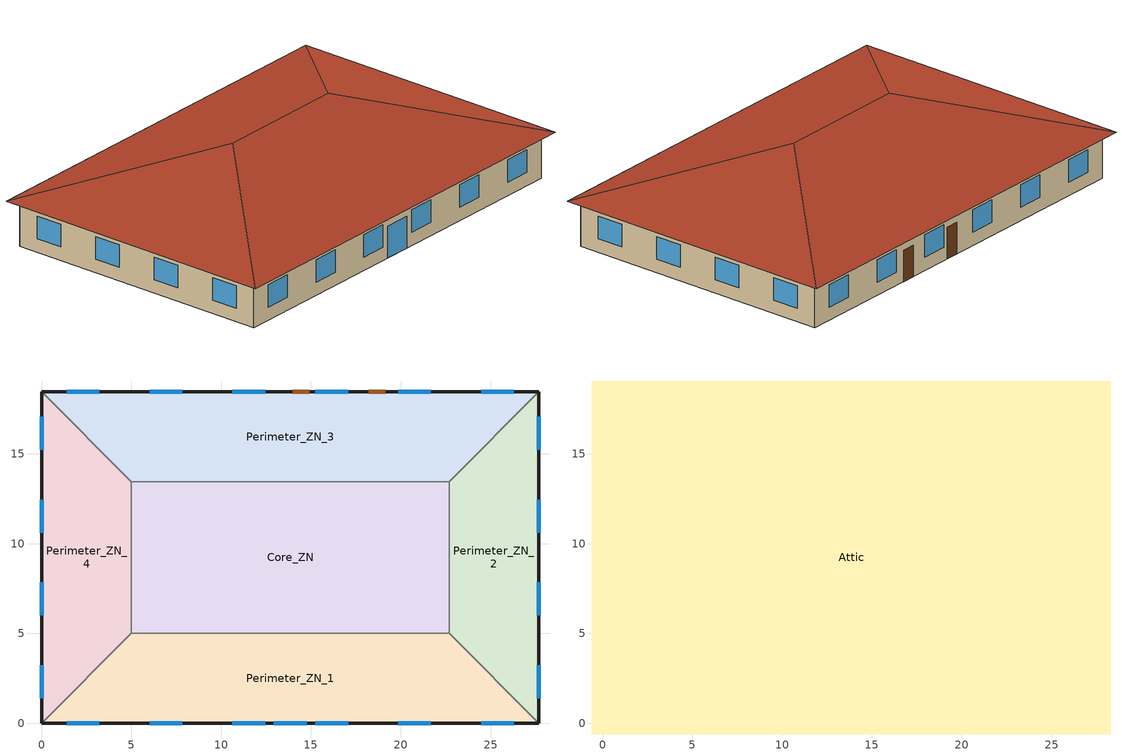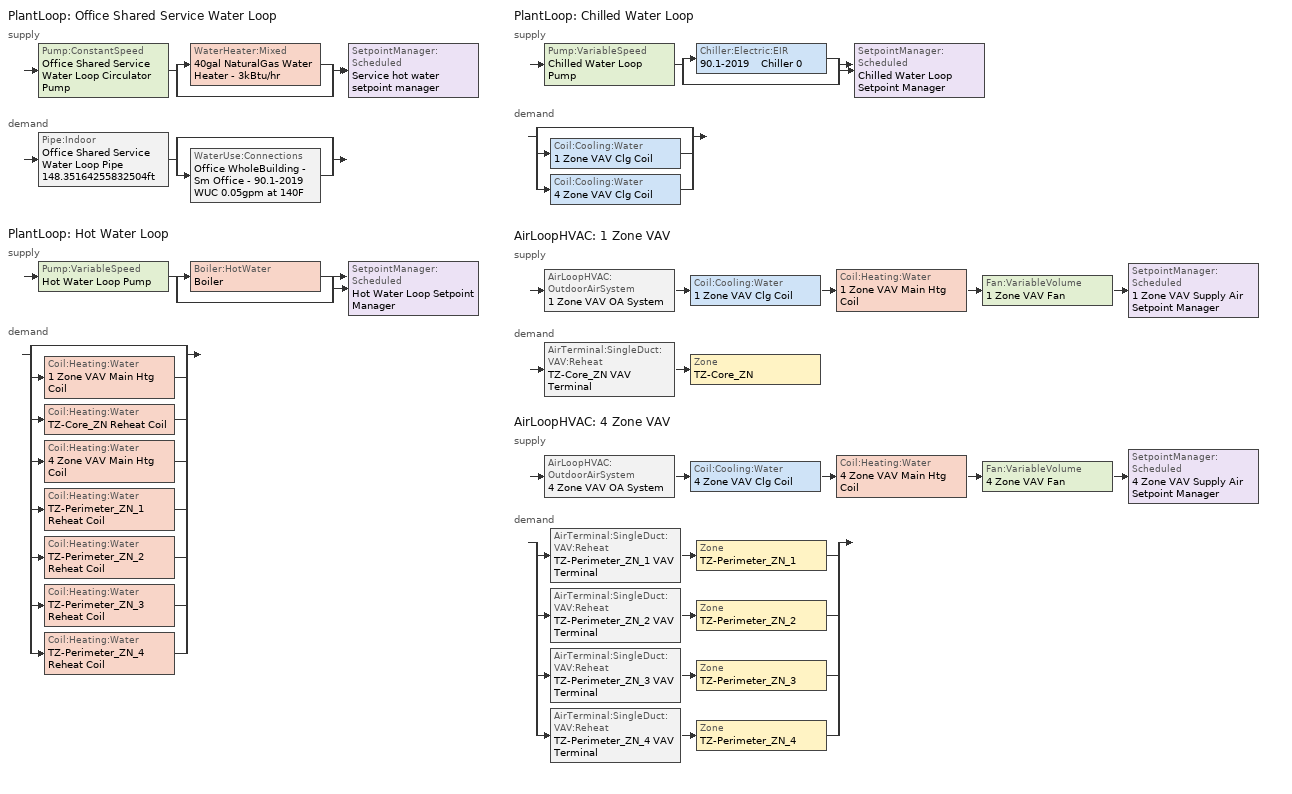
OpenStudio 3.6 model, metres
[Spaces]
Perimeter_ZN_1
 floor ground (Foundation F 09 Perim 2769 Area 11345): 22.69,5 27.69,0 0,0 5,5 z0
 wall outside: 0,0 27.69,0 z0:3.05
 wall to Perimeter_ZN_4: 5,5 0,0 z0:3.05
 wall to Core_ZN: 22.69,5 5,5 z0:3.05
 wall to Perimeter_ZN_2: 27.69,0 22.69,5 z0:3.05
 window: 1.39,0 3.22,0 / 19.85,0 21.68,0 / 15.24,0 17.07,0 / 6.01,0 7.84,0 / 10.62,0 12.45,0 / 24.47,0 26.3,0 z0.9:2.42; 12.93,0 14.76,0 z0:2.13
Perimeter_ZN_2
 floor ground (Foundation F 09 Perim 1846 Area 673): 27.69,18.46 27.69,0 22.69,5 22.69,13.46 z0
 wall outside: 27.69,0 27.69,18.46 z0:3.05
 wall to Perimeter_ZN_3: 27.69,18.46 22.69,13.46 z0:3.05
 wall to Core_ZN: 22.69,13.46 22.69,5 z0:3.05
 window: 27.69,1.39 27.69,3.22 / 27.69,10.62 27.69,12.45 / 27.69,15.24 27.69,17.07 / 27.69,6.01 27.69,7.84 z0.9:2.42
Perimeter_ZN_3
 floor ground (Foundation F 09 Perim 2769 Area 11345): 27.69,18.46 22.69,13.46 5,13.46 0,18.46 z0
 wall outside: 27.69,18.46 0,18.46 z0:3.05
 wall to Core_ZN: 5,13.46 22.69,13.46 z0:3.05
 wall to Perimeter_ZN_4: 0,18.46 5,13.46 z0:3.05
 window: 21.68,18.46 19.85,18.46 / 7.84,18.46 6.01,18.46 / 17.07,18.46 15.24,18.46 / 12.45,18.46 10.62,18.46 / 26.3,18.46 24.47,18.46 / 3.22,18.46 1.39,18.46 z0.9:2.42
 door: 14.91,18.46 14,18.46 / 19.13,18.46 18.22,18.46 z0:2.13
Perimeter_ZN_4
 floor ground (Foundation F 09 Perim 1846 Area 673): 0,18.46 5,13.46 5,5 0,0 z0
 wall outside: 0,18.46 0,0 z0:3.05
 wall to Core_ZN: 5,5 5,13.46 z0:3.05
 window: 0,3.22 0,1.39 / 0,12.45 0,10.62 / 0,7.84 0,6.01 / 0,17.07 0,15.24 z0.9:2.42
Core_ZN
 floor ground (Foundation F 09 Perim 0 Area 14966): 22.69,13.46 22.69,5 5,5 5,13.46 z0
Attic
 floor outside: 28.29,19.06 27.69,18.46 0,18.46 -0.6,19.06 z3.05; -0.6,19.06 0,18.46 0,0 -0.6,-0.6 z3.05; 28.29,19.06 28.29,-0.6 27.69,0 27.69,18.46 z3.05; 27.69,0 28.29,-0.6 -0.6,-0.6 0,0 z3.05
 floor to Perimeter_ZN_4: 0,18.46 5,13.46 5,5 0,0 z3.05
 floor to Perimeter_ZN_1: 22.69,5 27.69,0 0,0 5,5 z3.05
 floor to Perimeter_ZN_2: 27.69,18.46 27.69,0 22.69,5 22.69,13.46 z3.05
 floor to Core_ZN: 22.69,13.46 22.69,5 5,5 5,13.46 z3.05
 floor to Perimeter_ZN_3: 27.69,18.46 22.69,13.46 5,13.46 0,18.46 z3.05
 roof outside: 18.46,9.23,6.33 28.29,-0.6,3.05 28.29,19.06,3.05; 18.46,9.23,6.33 28.29,19.06,3.05 -0.6,19.06,3.05 9.23,9.23,6.33; 9.23,9.23,6.33 -0.6,-0.6,3.05 28.29,-0.6,3.05 18.46,9.23,6.33; 9.23,9.23,6.33 -0.6,19.06,3.05 -0.6,-0.6,3.05
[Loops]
PlantLoop 'Office Shared Service Water Loop'
 supply: Pump:ConstantSpeed 'Office Shared Service Water Loop Circulator Pump' > split
  | WaterHeater:Mixed '40gal NaturalGas Water Heater - 3kBtu/hr'
  | bypass
  join > SetpointManager:Scheduled 'Service hot water setpoint manager'
 demand: Pipe:Indoor 'Office Shared Service Water Loop Pipe 148.35164255832504ft' > split
  | bypass
  | WaterUse:Connections 'Office WholeBuilding - Sm Office - 90.1-2019 WUC 0.05gpm at 140F'
PlantLoop 'Hot Water Loop'
 supply: Pump:VariableSpeed 'Hot Water Loop Pump' > split
  | Boiler:HotWater 'Boiler'
  | bypass
  join > SetpointManager:Scheduled 'Hot Water Loop Setpoint Manager'
 demand: split
  | bypass
  | Coil:Heating:Water '1 Zone VAV Main Htg Coil'
  | Coil:Heating:Water 'TZ-Core_ZN Reheat Coil'
  | Coil:Heating:Water '4 Zone VAV Main Htg Coil'
  | Coil:Heating:Water 'TZ-Perimeter_ZN_1 Reheat Coil'
  | Coil:Heating:Water 'TZ-Perimeter_ZN_2 Reheat Coil'
  | Coil:Heating:Water 'TZ-Perimeter_ZN_3 Reheat Coil'
  | Coil:Heating:Water 'TZ-Perimeter_ZN_4 Reheat Coil'
PlantLoop 'Chilled Water Loop'
 supply: Pump:VariableSpeed 'Chilled Water Loop Pump' > split
  | Chiller:Electric:EIR '90.1-2019    Chiller 0'
  | bypass
  join > SetpointManager:Scheduled 'Chilled Water Loop Setpoint Manager'
 demand: split
  | bypass
  | Coil:Cooling:Water '1 Zone VAV Clg Coil'
  | Coil:Cooling:Water '4 Zone VAV Clg Coil'
AirLoopHVAC '1 Zone VAV'
 supply: AirLoopHVAC:OutdoorAirSystem '1 Zone VAV OA System' > Coil:Cooling:Water '1 Zone VAV Clg Coil' > Coil:Heating:Water '1 Zone VAV Main Htg Coil' > Fan:VariableVolume '1 Zone VAV Fan' > SetpointManager:Scheduled '1 Zone VAV Supply Air Setpoint Manager'
 demand: AirTerminal:SingleDuct:VAV:Reheat 'TZ-Core_ZN VAV Terminal' > Zone 'TZ-Core_ZN'
AirLoopHVAC '4 Zone VAV'
 supply: AirLoopHVAC:OutdoorAirSystem '4 Zone VAV OA System' > Coil:Cooling:Water '4 Zone VAV Clg Coil' > Coil:Heating:Water '4 Zone VAV Main Htg Coil' > Fan:VariableVolume '4 Zone VAV Fan' > SetpointManager:Scheduled '4 Zone VAV Supply Air Setpoint Manager'
 demand: split
  | AirTerminal:SingleDuct:VAV:Reheat 'TZ-Perimeter_ZN_1 VAV Terminal' > Zone 'TZ-Perimeter_ZN_1'
  | AirTerminal:SingleDuct:VAV:Reheat 'TZ-Perimeter_ZN_2 VAV Terminal' > Zone 'TZ-Perimeter_ZN_2'
  | AirTerminal:SingleDuct:VAV:Reheat 'TZ-Perimeter_ZN_3 VAV Terminal' > Zone 'TZ-Perimeter_ZN_3'
  | AirTerminal:SingleDuct:VAV:Reheat 'TZ-Perimeter_ZN_4 VAV Terminal' > Zone 'TZ-Perimeter_ZN_4'
[Site]
New York-John F Kennedy Intl AP_NY_USA: Latitude {deg}=40.65; Longitude {deg}=-73.8; Time Zone {hr}=-5; Elevation {m}=5; Terrain=City
[Building]
DOE Prototype SmallOffice: North Axis {deg}=0; Default Construction Set=90.1-2019 - Office - ASHRAE 169-2013-4A; Standards Number of Stories=1; Standards Number of Above Ground Stories=1; Standards Building Type=Office
[ClimateZones]
Climate Zone Institution Name 1=ASHRAE; Climate Zone Document Name 1=ANSI/ASHRAE Standard 169; Climate Zone Document Year 1=2006; Climate Zone Institution Name 2=CEC; Climate Zone Document Name 2=California Climate Zone Descriptions; Climate Zone Document Year 2=1995
[Site:GroundTemperature:FCfactorMethod]
January Ground Temperature {C}=14; February Ground Temperature {C}=7.3; March Ground Temperature {C}=3.3; April Ground Temperature {C}=1.2; May Ground Temperature {C}=-0.2; June Ground Temperature {C}=5.6; July Ground Temperature {C}=10.9; August Ground Temperature {C}=16.1; September Ground Temperature {C}=21.7; October Ground Temperature {C}=25; November Ground Temperature {C}=24.8; December Ground Temperature {C}=19.9
[Site:WaterMainsTemperature]
Calculation Method=Correlation; Annual Average Outdoor Air Temperature {C}=12.4667; Maximum Difference In Monthly Average Outdoor Air Temperatures {deltaC}=25.2
[SizingPeriod:DesignDay] Barometric Pressure {Pa}=101241; Rain Indicator=No; Snow Indicator=No; Day of Month=21; Daylight Saving Time Indicator=No; Humidity Condition Type=Wetbulb; Dry-Bulb Temperature Range Modifier Type=DefaultMultipliers
Name | Maximum Dry-Bulb Temperature {C} | Daily Dry-Bulb Temperature Range {deltaC} | Wind Speed {m/s} | Wind Direction {deg} | Month | Day Type | Wetbulb or DewPoint at Maximum Dry-Bulb {C} | Solar Model Indicator | ASHRAE Clear Sky Optical Depth for Beam Irradiance | ASHRAE Clear Sky Optical Depth for Diffuse Irradiance | Sky Clearness
New.York-John.F.Kennedy.Intl.AP_NY_USA Ann Clg .4% Condns DB=>MWB | 32.1 | 7.4 | 5.6 | 230 | 7 | SummerDesignDay | 23.1 | ASHRAETau | 0.541 | 1.8
New.York-John.F.Kennedy.Intl.AP_NY_USA Ann Htg 99.6% Condns DB | -10.7 | 0 | 7.5 | 320 | 1 | WinterDesignDay | -10.7 | ASHRAEClearSky |  |  | 0
[Construction:FfactorGroundFloor] F-Factor {W/m-K}=0.899982
Name | Area {m2} | PerimeterExposed {m}
Foundation F 09 Perim 0 Area 14966 | 149.6574 | 0
Foundation F 09 Perim 2769 Area 11345 | 113.45 | 27.69
Foundation F 09 Perim 1846 Area 673 | 67.3 | 18.46
[DefaultConstructionSet]
90.1-2019 - Office - ASHRAE 169-2013-4A: Default Exterior Surface Constructions=Default Surface Constructions 1; Default Interior Surface Constructions=Default Surface Constructions 2; Default Ground Contact Surface Constructions=Default Surface Constructions 3; Default Exterior SubSurface Constructions=Default Sub Surface Constructions 1; Default Interior SubSurface Constructions=Default Sub Surface Constructions 2; Interior Partition Construction=Typical Interior Partition
[DefaultSurfaceConstructions]
Name | Floor Construction | Wall Construction | Roof Ceiling Construction
Default Surface Constructions 1 | Typical Insulated Exterior Mass Floor R-17.54 | Typical Insulated Exterior Mass Wall R-9.62 | Typical IEAD Roof R-31.25
Default Surface Constructions 2 | Typical Interior Floor | Typical Interior Wall | Typical Interior Ceiling
Default Surface Constructions 3 | Typical Insulated Carpeted 8in Slab Floor | Typical Insulated Basement Mass Wall
[Construction]
Typical Insulated Exterior Mass Floor R-17.54: Typical Insulation R-14.97, 4 in. Normalweight Concrete Floor, Typical Carpet Pad
Typical Insulated Exterior Mass Wall R-9.62: 1IN Stucco, 8IN CONCRETE HW RefBldg, Typical Insulation R-7.23, 1/2IN Gypsum
Typical IEAD Roof R-31.25: Roof Membrane, Typical Insulation R-30.13, Metal Roof Surface
Typical Interior Floor: 100mm Normalweight concrete floor, CP02 CARPET PAD
Typical Interior Wall: G01 13mm gypsum board, G01 13mm gypsum board
Typical Interior Ceiling: CP02 CARPET PAD, 100mm Normalweight concrete floor
Typical Insulated Carpeted 8in Slab Floor: 8 in. Normalweight Concrete Floor, Typical Carpet Pad
Typical Insulated Basement Mass Wall: 8 in. Concrete Block Basement Wall
U 0.63 SHGC 0.33 Simple Glazing Window U-0.63 SHGC 0.33: U 0.63 SHGC 0.33 Simple Glazing U-0.63 SHGC 0.33
U 0.63 SHGC 0.33 Simple Glazing Window U-0.63 SHGC 0.33 1: U 0.63 SHGC 0.33 Simple Glazing U-0.63 SHGC 0.33 1
Typical Insulated Metal Door R-2.7: F08 Metal surface, Typical Insulation R-1.85
U 0.44 SHGC 0.26 Dbl Ref-B-H Clr 6mm/13mm Air: REF B CLEAR HI 6MM, AIR 13MM, CLEAR 6MM
Typical Overhead Door R-3.23: Typical Insulation R-2.38
U 0.5 SHGC 0.4 Simple Glazing Skylight U-0.5 SHGC 0.4: U 0.5 SHGC 0.4 Simple Glazing U-0.5 SHGC 0.4
Typical Interior Window: Clear 3mm
Typical Interior Door; Typical Interior Partition: G05 25mm wood
Copper pipe 0.75in type L with 0.5in fiberglass batt: Fiberglass batt 0.5in, Copper pipe 0.75in type L
InteriorFurnishings: Std Wood 6inch
[Material:NoMass] Roughness=Smooth; Thermal Absorptance=0.9; Solar Absorptance=0.7
Name | Thermal Resistance {m2-K/W} | Visible Absorptance
Typical Insulation R-14.97 | 2.63723 | 0.7
Typical Carpet Pad; CP02 CARPET PAD | 0.21648 | 0.8
Typical Insulation R-7.23 | 1.27273 | 0.7
Typical Insulation R-30.13 | 5.30668 | 0.7
Typical Insulation R-1.85 | 0.326262 | 0.7
Typical Insulation R-2.38 | 0.418404 | 0.7
[Material] Thermal Absorptance=0.9
Name | Roughness | Thickness {m} | Conductivity {W/m-K} | Density {kg/m3} | Specific Heat {J/kg-K} | Solar Absorptance | Visible Absorptance
4 in. Normalweight Concrete Floor | MediumRough | 0.1016 | 2.31 | 2322 | 832 | 0.7 | 0.7
1IN Stucco | Smooth | 0.0253 | 0.6918 | 1858 | 837 | 0.7 | 0.92
8IN CONCRETE HW RefBldg | Rough | 0.2032 | 1.311 | 2240 | 836.8 | 0.7 | 0.7
1/2IN Gypsum | Smooth | 0.0127 | 0.16 | 784.9 | 830 | 0.4 | 0.4
Roof Membrane | VeryRough | 0.0095 | 0.16 | 1121.29 | 1460 | 0.7 | 0.7
Metal Roof Surface; F08 Metal surface | Smooth | 0.0008 | 45.28 | 7824 | 500 | 0.7 | 0.7
100mm Normalweight concrete floor | MediumRough | 0.1016 | 2.31045 | 2322 | 832.557 | 0.7 | 0.7
G01 13mm gypsum board | Smooth | 0.0127 | 0.160031 | 800.001 | 1090.73 | 0.7 | 0.5
8 in. Normalweight Concrete Floor | MediumRough | 0.2032 | 2.31 | 2322 | 832 | 0.7 | 0.7
8 in. Concrete Block Basement Wall | MediumRough | 0.2032 | 1.326 | 1842 | 912 | 0.7 | 0.7
G05 25mm wood | MediumSmooth | 0.0254 | 0.15 | 608 | 1630 | 0.5 | 0.5
Copper pipe 0.75in type L | Smooth | 0.001143 | 386 | 8906.27 | 385.1856 | 0.7 | 0.7
Fiberglass batt 0.5in | Smooth | 0.0127 | 0.0663448 | 11.2129 | 837.36 | 0.7 | 0.7
Std Wood 6inch | MediumSmooth | 0.15 | 0.12 | 540 | 1210 | 0.7 | 0.7
[DefaultSubSurfaceConstructions]
Name | Fixed Window Construction | Operable Window Construction | Door Construction | Glass Door Construction | Overhead Door Construction | Skylight Construction | Tubular Daylight Dome Construction | Tubular Daylight Diffuser Construction
Default Sub Surface Constructions 1 | U 0.63 SHGC 0.33 Simple Glazing Window U-0.63 SHGC 0.33 | U 0.63 SHGC 0.33 Simple Glazing Window U-0.63 SHGC 0.33 1 | Typical Insulated Metal Door R-2.7 | U 0.44 SHGC 0.26 Dbl Ref-B-H Clr 6mm/13mm Air | Typical Overhead Door R-3.23 | U 0.5 SHGC 0.4 Simple Glazing Skylight U-0.5 SHGC 0.4 | Typical Interior Window | Typical Interior Window
Default Sub Surface Constructions 2 | Typical Interior Window | Typical Interior Window | Typical Interior Door
[WindowMaterial:SimpleGlazingSystem]
Name | U-Factor {W/m2-K} | Solar Heat Gain Coefficient
U 0.63 SHGC 0.33 Simple Glazing U-0.63 SHGC 0.33; U 0.63 SHGC 0.33 Simple Glazing U-0.63 SHGC 0.33 1 | 3.57731 | 0.33
U 0.5 SHGC 0.4 Simple Glazing U-0.5 SHGC 0.4 | 2.83913 | 0.4
[WindowMaterial:Glazing] Optical Data Type=SpectralAverage; Infrared Transmittance at Normal Incidence=0; Front Side Infrared Hemispherical Emissivity=0.84; Conductivity {W/m-K}=0.9; Dirt Correction Factor for Solar and Visible Transmittance=1; Solar Diffusing=No
Name | Thickness {m} | Solar Transmittance at Normal Incidence | Front Side Solar Reflectance at Normal Incidence | Back Side Solar Reflectance at Normal Incidence | Visible Transmittance at Normal Incidence | Front Side Visible Reflectance at Normal Incidence | Back Side Visible Reflectance at Normal Incidence | Back Side Infrared Hemispherical Emissivity
REF B CLEAR HI 6MM | 0.006 | 0.24 | 0.16 | 0.32 | 0.3 | 0.16 | 0.29 | 0.6
CLEAR 6MM | 0.006 | 0.775 | 0.071 | 0.071 | 0.881 | 0.08 | 0.08 | 0.84
Clear 3mm | 0.003 | 0.837 | 0.075 | 0.075 | 0.898 | 0.081 | 0.081 | 0.84
[WindowMaterial:Gas]
AIR 13MM: Gas Type=Air; Thickness {m}=0.0127
[Space]
Name | Space Type | Building Story | Thermal Zone | Part of Total Floor Area
Perimeter_ZN_1 | Office WholeBuilding - Sm Office - 90.1-2019 | Building Story 1 | TZ-Perimeter_ZN_1 | Yes
Attic | Office Attic - 90.1-2019 |  | TZ-Attic | No
Perimeter_ZN_2 | Office WholeBuilding - Sm Office - 90.1-2019 | Building Story 1 | TZ-Perimeter_ZN_2 | Yes
Perimeter_ZN_3 | Office WholeBuilding - Sm Office - 90.1-2019 | Building Story 1 | TZ-Perimeter_ZN_3 | Yes
Perimeter_ZN_4 | Office WholeBuilding - Sm Office - 90.1-2019 | Building Story 1 | TZ-Perimeter_ZN_4 | Yes
Core_ZN | Office WholeBuilding - Sm Office - 90.1-2019 | Building Story 1 | TZ-Core_ZN | Yes
[BuildingStory]
Building Story 1: Nominal Z Coordinate {m}=0
[ThermalZone] Use Ideal Air Loads=No
Name | Primary Daylighting Control | Fraction of Zone Controlled by Primary Daylighting Control | Secondary Daylighting Control | Fraction of Zone Controlled by Secondary Daylighting Control | Thermostat
TZ-Perimeter_ZN_2 | Perimeter_ZN_2 Daylt Sensor 1 | 0.231 | Perimeter_ZN_2 Daylt Sensor 2 | 0.051 | Office WholeBuilding - Sm Office - 90.1-2019 Thermostat 2
TZ-Core_ZN |  |  |  |  | Office WholeBuilding - Sm Office - 90.1-2019 Thermostat
TZ-Perimeter_ZN_1 | Perimeter_ZN_1 Daylt Sensor 1 | 0.218 | Perimeter_ZN_1 Daylt Sensor 2 | 0.056 | Office WholeBuilding - Sm Office - 90.1-2019 Thermostat 1
TZ-Perimeter_ZN_3 | Perimeter_ZN_3 Daylt Sensor 1 | 0.215 | Perimeter_ZN_3 Daylt Sensor 2 | 0.056 | Office WholeBuilding - Sm Office - 90.1-2019 Thermostat 3
TZ-Perimeter_ZN_4 | Perimeter_ZN_4 Daylt Sensor 1 | 0.231 | Perimeter_ZN_4 Daylt Sensor 2 | 0.051 | Office WholeBuilding - Sm Office - 90.1-2019 Thermostat 4
TZ-Attic
[Sizing:Zone] Zone Cooling Design Supply Air Temperature Input Method=SupplyAirTemperature; Zone Cooling Design Supply Air Temperature Difference {deltaC}=11.11; Zone Heating Design Supply Air Temperature Input Method=SupplyAirTemperature; Zone Heating Design Supply Air Temperature {C}=40; Zone Heating Design Supply Air Temperature Difference {deltaC}=11.11; Zone Cooling Design Supply Air Humidity Ratio {kg-H2O/kg-air}=0.0085; Zone Heating Design Supply Air Humidity Ratio {kg-H2O/kg-air}=0.008; Heating Design Air Flow Method=DesignDay; Account for Dedicated Outdoor Air System=No; Dedicated Outdoor Air System Control Strategy=NeutralSupplyAir; Dedicated Outdoor Air Low Setpoint Temperature for Design {C}=autosize; Dedicated Outdoor Air High Setpoint Temperature for Design {C}=autosize; Zone Load Sizing Method=Sensible Load Only No Latent Load; Zone Latent Cooling Design Supply Air Humidity Ratio Input Method=HumidityRatioDifference; Zone Cooling Design Supply Air Humidity Ratio Difference {kgWater/kgDryAir}=0.005; Zone Latent Heating Design Supply Air Humidity Ratio Input Method=HumidityRatioDifference; Zone Humidification Design Supply Air Humidity Ratio Difference {kgWater/kgDryAir}=0.005
Name | Zone Cooling Design Supply Air Temperature {C} | Cooling Design Air Flow Method
TZ-Perimeter_ZN_2; TZ-Core_ZN; TZ-Perimeter_ZN_1; TZ-Perimeter_ZN_3; TZ-Perimeter_ZN_4 | 12.7778 | DesignDayWithLimit
TZ-Attic | 14 | DesignDay
[Zone equipment]
TZ-Perimeter_ZN_2: TZ-Perimeter_ZN_2 VAV Terminal
TZ-Core_ZN: TZ-Core_ZN VAV Terminal
TZ-Perimeter_ZN_1: TZ-Perimeter_ZN_1 VAV Terminal
TZ-Perimeter_ZN_3: TZ-Perimeter_ZN_3 VAV Terminal
TZ-Perimeter_ZN_4: TZ-Perimeter_ZN_4 VAV Terminal
[SpaceType] Standards Building Type=Office
Name | Default Schedule Set | Design Specification Outdoor Air Object | Standards Space Type
Office WholeBuilding - Sm Office - 90.1-2019 | Office WholeBuilding - Sm Office Schedule Set | Office WholeBuilding - Sm Office Ventilation | WholeBuilding - Sm Office
Office Attic - 90.1-2019 | Office Attic Schedule Set | Office Attic Ventilation | Attic
[DesignSpecification:OutdoorAir]
Name | Outdoor Air Flow per Person {m3/s-person} | Outdoor Air Flow per Floor Area {m3/s-m2} | Outdoor Air Flow Air Changes per Hour {1/hr} | Outdoor Air Method
Office Attic Ventilation | 0 | 0 | 0
Office WholeBuilding - Sm Office Ventilation |  | 0.0004318 |  | Sum
[DefaultScheduleSet]
Name | Infiltration Schedule | Number of People Schedule | People Activity Level Schedule | Lighting Schedule | Electric Equipment Schedule
Office Attic Schedule Set | OfficeLarge INFIL_SCH_PNNL
Office WholeBuilding - Sm Office Schedule Set | OfficeSmall INFIL_QUARTER_ON_SCH | OfficeSmall BLDG_OCC_SCH | OfficeSmall ACTIVITY_SCH | OfficeSmall BLDG_LIGHT_SCH_2013 | OfficeSmall BLDG_EQUIP_SCH_2013
[People:Definition]
Office WholeBuilding - Sm Office People Definition: Number of People Calculation Method=People/Area; People per Space Floor Area {person/m2}=0.0602779; Fraction Radiant=0.3
[People]
Office WholeBuilding - Sm Office People: People Definition=Office WholeBuilding - Sm Office People Definition; Space or SpaceType=Office WholeBuilding - Sm Office - 90.1-2019; Work Efficiency Schedule=Work Efficiency Schedule; Clothing Insulation Schedule=Clothing Schedule; Air Velocity Schedule=Air Velocity Schedule; Multiplier=1
[Lights:Definition]
Office WholeBuilding - Sm Office Lights Definition: Design Level Calculation Method=Watts/Area; Watts per Space Floor Area {W/m2}=6.8889; Fraction Radiant=0.7; Fraction Visible=0.2; Return Air Fraction=0
[Lights]
Office WholeBuilding - Sm Office Lights: Lights Definition=Office WholeBuilding - Sm Office Lights Definition; Space or SpaceType=Office WholeBuilding - Sm Office - 90.1-2019; Fraction Replaceable=1
[ElectricEquipment:Definition]
Office WholeBuilding - Sm Office Elec Equip Definition: Design Level Calculation Method=Watts/Area; Watts per Space Floor Area {W/m2}=6.78126; Fraction Latent=0; Fraction Radiant=0; Fraction Lost=0
[ElectricEquipment]
Office WholeBuilding - Sm Office Elec Equip: Electric Equipment Definition=Office WholeBuilding - Sm Office Elec Equip Definition; Space or SpaceType=Office WholeBuilding - Sm Office - 90.1-2019
[SpaceInfiltration:DesignFlowRate] Schedule=Always On Discrete; Design Flow Rate Calculation Method=Flow/ExteriorArea; Flow per Exterior Surface Area {m3/s-m2}=0.000569573; Constant Term Coefficient=0; Temperature Term Coefficient=0; Velocity Term Coefficient=0.224; Velocity Squared Term Coefficient=0
Name | Space or SpaceType
Perimeter_ZN_1 Infiltration | Perimeter_ZN_1
Perimeter_ZN_2 Infiltration | Perimeter_ZN_2
Perimeter_ZN_3 Infiltration | Perimeter_ZN_3
Perimeter_ZN_4 Infiltration | Perimeter_ZN_4
[Exterior:Lights:Definition]
Name | Design Level {W}
Parking Areas and Drives Def (W/ft^2) | 0.1
Building Facades Def (W/ft^2) | 0.15
Main Entries Def (W/ft) | 30
Other Doors Def (W/ft) | 20
[Exterior:Lights] Control Option=AstronomicalClock
Name | Exterior Lights Definition | Schedule | Multiplier
Parking Areas and Drives | Parking Areas and Drives Def (W/ft^2) | Schedule Ruleset 2 | 8913.32
Building Facades | Building Facades Def (W/ft^2) | Schedule Ruleset 1 | 3030.2
Main Entries | Main Entries Def (W/ft) | Schedule Ruleset 2 | 8.80328
Other Doors | Other Doors Def (W/ft) | Schedule Ruleset 2 | 4.40164
[WaterUse:Connections]
Office WholeBuilding - Sm Office - 90.1-2019 WUC 0.05gpm at 140F: Drain Water Heat Exchanger Type=None; Drain Water Heat Exchanger Destination=Plant; Water Use Equipment Name 1=Office WholeBuilding - Sm Office - 90.1-2019 Service Water Use 0.05gpm at 140F
[WaterUse:Equipment:Definition]
Office WholeBuilding - Sm Office - 90.1-2019 Service Water Use Def 0.05gpm: Peak Flow Rate {m3/s}=3.15454e-06; Target Temperature Schedule=Mixed Water At Faucet Temp - 140F; Sensible Fraction Schedule=Fraction Sensible - 0.2; Latent Fraction Schedule=Fraction Latent - 0.05
[WaterUse:Equipment]
Office WholeBuilding - Sm Office - 90.1-2019 Service Water Use 0.05gpm at 140F: Water Use Equipment Definition=Office WholeBuilding - Sm Office - 90.1-2019 Service Water Use Def 0.05gpm; Flow Rate Fraction Schedule=OfficeSmall BLDG_SWH_SCH
[PlantLoop] Glycol Concentration=0; Plant Loop Volume {m3}=Autocalculate; Load Distribution Scheme=Optimal
Name | Maximum Loop Temperature {C} | Minimum Loop Temperature {C} | Fluid Type
Office Shared Service Water Loop | 60 | 10
Hot Water Loop |  | 10 | Water
Chilled Water Loop | 40 | 1
[Sizing:Plant] Sizing Option=NonCoincident; Zone Timesteps in Averaging Window=1; Coincident Sizing Factor Mode=None
Name | Loop Type | Design Loop Exit Temperature {C} | Loop Design Temperature Difference {deltaC}
Office Shared Service Water Loop | Heating | 60 | 5
Hot Water Loop | Heating | 82.2222 | 11.1111
Chilled Water Loop | Cooling | 6.66667 | 5.61111
[SetpointManager:Scheduled] Control Variable=Temperature
Name | Schedule | Setpoint Node or NodeList
Service hot water setpoint manager | Service Water Loop Temp - 140F | Office Shared Service Water Loop Supply Outlet Node
Hot Water Loop Setpoint Manager | Hot Water Loop Temp - 180F | Hot Water Loop Supply Outlet Node
Chilled Water Loop Setpoint Manager | Chilled Water Loop Temp - 44F | Chilled Water Loop Supply Outlet Node
1 Zone VAV Supply Air Setpoint Manager | Supply Air Temp - 55.0F | 1 Zone VAV Supply Outlet Node
4 Zone VAV Supply Air Setpoint Manager | Supply Air Temp - 55.0F | 4 Zone VAV Supply Outlet Node
[Pump:ConstantSpeed]
Office Shared Service Water Loop Circulator Pump: Rated Flow Rate {m3/s}=autosize; Rated Pump Head {Pa}=29890.7; Rated Power Consumption {W}=autosize; Motor Efficiency=0.3; Fraction of Motor Inefficiencies to Fluid Stream=0; Pump Control Type=Intermittent; Design Power Sizing Method=PowerPerFlowPerPressure; Design Electric Power per Unit Flow Rate {W/(m3/s)}=348701.1; Design Shaft Power per Unit Flow Rate per Unit Head {W-s/m3-Pa}=1.28205
[WaterHeater:Mixed]
40gal NaturalGas Water Heater - 3kBtu/hr: Tank Volume {m3}=0.151416; Setpoint Temperature Schedule=Service Water Loop Temp - 140F; Deadband Temperature Difference {deltaC}=2; Maximum Temperature Limit {C}=60; Heater Control Type=Cycle; Heater Maximum Capacity {W}=923.183; Heater Fuel Type=NaturalGas; Heater Thermal Efficiency=0.78; Off Cycle Parasitic Fuel Consumption Rate {W}=0; Off Cycle Parasitic Fuel Type=NaturalGas; Off Cycle Parasitic Heat Fraction to Tank=0.8; On Cycle Parasitic Fuel Consumption Rate {W}=0; On Cycle Parasitic Fuel Type=NaturalGas; Ambient Temperature Indicator=Schedule; Ambient Temperature Schedule=Water Heater Ambient Temp Schedule - 71.6f; Off Cycle Loss Coefficient to Ambient Temperature {W/K}=6; On Cycle Loss Coefficient to Ambient Temperature {W/K}=6; Use Side Effectiveness=1; Source Side Effectiveness=1; Use Side Design Flow Rate {m3/s}=autosize; Source Side Design Flow Rate {m3/s}=autosize; Indirect Water Heating Recovery Time {hr}=1.5; Source Side Flow Control Mode=IndirectHeatPrimarySetpoint
[WaterHeater:Sizing]
40gal NaturalGas Water Heater - 3kBtu/hr: Design Mode=PeakDraw; Time Storage Can Meet Peak Draw {hr}=0.538503; Time for Tank Recovery {hr}=0; Nominal Tank Volume for Autosizing Plant Connections {m3}=1
[Pipe:Indoor]
Office Shared Service Water Loop Pipe 148.35164255832504ft: Construction=Copper pipe 0.75in type L with 0.5in fiberglass batt; Environment Type=Schedule; Ambient Temperature Schedule=Office Shared Service Water Loop Piping Air Temp - 70F; Ambient Air Velocity Schedule=Office Shared Service Water Loop Piping Air Velocity - 0.67mph; Pipe Inside Diameter {m}=0.019939; Pipe Length {m}=45.2176
[Daylighting:Control] Position Z-Coordinate {m}=0.762; Illuminance Setpoint {lux}=377; Minimum Input Power Fraction for Continuous Dimming Control=0.2; Minimum Light Output Fraction for Continuous Dimming Control=0.2; Probability Lighting will be Reset When Needed in Manual Stepped Control=1; Maximum Allowable Discomfort Glare Index=22
Name | Space | Position X-Coordinate {m} | Position Y-Coordinate {m}
Perimeter_ZN_1 Daylt Sensor 1 | Perimeter_ZN_1 | 2.305 | 1.59984
Perimeter_ZN_1 Daylt Sensor 2 | Perimeter_ZN_1 | 2.305 | 3.22392
Perimeter_ZN_2 Daylt Sensor 1 | Perimeter_ZN_2 | 26.09016 | 2.305
Perimeter_ZN_2 Daylt Sensor 2 | Perimeter_ZN_2 | 24.46608 | 2.305
Perimeter_ZN_3 Daylt Sensor 1 | Perimeter_ZN_3 | 25.385 | 16.86016
Perimeter_ZN_3 Daylt Sensor 2 | Perimeter_ZN_3 | 25.385 | 15.23608
Perimeter_ZN_4 Daylt Sensor 1 | Perimeter_ZN_4 | 1.59984 | 16.155
Perimeter_ZN_4 Daylt Sensor 2 | Perimeter_ZN_4 | 3.22392 | 16.155
[ThermostatSetpoint:DualSetpoint] Heating Setpoint Temperature Schedule=OfficeSmall HTGSETP_SCH_NO_OPTIMUM; Cooling Setpoint Temperature Schedule=OfficeSmall CLGSETP_SCH_NO_OPTIMUM
Office WholeBuilding - Sm Office - 90.1-2019 Thermostat; Office WholeBuilding - Sm Office - 90.1-2019 Thermostat 1; Office WholeBuilding - Sm Office - 90.1-2019 Thermostat 2; Office WholeBuilding - Sm Office - 90.1-2019 Thermostat 3; Office WholeBuilding - Sm Office - 90.1-2019 Thermostat 4
[InternalMass:Definition]
Internal Mass Definition 1: Construction=InteriorFurnishings; Design Level Calculation Method=SurfaceArea/Area; Surface Area per Space Floor Area=2
[InternalMass] Internal Mass Definition=Internal Mass Definition 1; Multiplier=1
Name | Space or SpaceType
Core_ZN Mass | Core_ZN
Perimeter_ZN_3 Mass | Perimeter_ZN_3
Perimeter_ZN_2 Mass | Perimeter_ZN_2
Attic Mass | Attic
Perimeter_ZN_4 Mass | Perimeter_ZN_4
Perimeter_ZN_1 Mass | Perimeter_ZN_1
[Pump:VariableSpeed] Rated Pump Head {Pa}=179344; Motor Efficiency=0.9; Pump Control Type=Intermittent; Skin Loss Radiative Fraction=0.5; Design Power Sizing Method=PowerPerFlowPerPressure; Design Electric Power per Unit Flow Rate {W/(m3/s)}=348701.1; Design Shaft Power per Unit Flow Rate per Unit Head {W-s/m3-Pa}=1.28205; Design Minimum Flow Rate Fraction=0
Name | Fraction of Motor Inefficiencies to Fluid Stream | Coefficient 1 of the Part Load Performance Curve | Coefficient 2 of the Part Load Performance Curve | Coefficient 3 of the Part Load Performance Curve | Coefficient 4 of the Part Load Performance Curve
Hot Water Loop Pump
Chilled Water Loop Pump | 0 | 0 | 1 | 0 | 0
[Boiler:HotWater]
Boiler: Fuel Type=NaturalGas; Nominal Thermal Efficiency=0.78; Efficiency Curve Temperature Evaluation Variable=LeavingBoiler; Minimum Part Load Ratio=0; Maximum Part Load Ratio=1.2; Optimum Part Load Ratio=1; Water Outlet Upper Temperature Limit {C}=95; Boiler Flow Mode=LeavingSetpointModulated; Parasitic Electric Load {W}=0; Sizing Factor=1
[Chiller:Electric:EIR]
90.1-2019    Chiller 0: Reference Capacity {W}=Autosize; Reference COP {W/W}=5.32879; Reference Leaving Chilled Water Temperature {C}=6.66667; Reference Entering Condenser Fluid Temperature {C}=35; Reference Chilled Water Flow Rate {m3/s}=Autosize; Cooling Capacity Function of Temperature Curve=Curve Biquadratic 1; Electric Input to Cooling Output Ratio Function of Temperature Curve=Curve Biquadratic 2; Electric Input to Cooling Output Ratio Function of Part Load Ratio Curve=Curve Quadratic 1; Minimum Part Load Ratio=0.15; Maximum Part Load Ratio=1; Optimum Part Load Ratio=1; Minimum Unloading Ratio=0.25; Condenser Type=AirCooled; Leaving Chilled Water Lower Temperature Limit {C}=2.22222; Chiller Flow Mode=ConstantFlow; Design Heat Recovery Water Flow Rate {m3/s}=Autosize; Sizing Factor=1; Basin Heater Capacity {W/K}=0; Basin Heater Setpoint Temperature {C}=10; Condenser Heat Recovery Relative Capacity Fraction=1
[AirLoopHVAC] Availability Schedule=Always On Discrete; Design Supply Air Flow Rate {m3/s}=autosize; Design Return Air Flow Fraction of Supply Air Flow=1
1 Zone VAV; 4 Zone VAV
[Sizing:System] Type of Load to Size On=Sensible; Design Outdoor Air Flow Rate {m3/s}=Autosize; Central Heating Maximum System Air Flow Ratio=0.3; Preheat Design Temperature {C}=7.22222; Preheat Design Humidity Ratio {kg-H2O/kg-Air}=0.008; Precool Design Temperature {C}=12.7778; Precool Design Humidity Ratio {kg-H2O/kg-Air}=0.008; Central Cooling Design Supply Air Temperature {C}=12.7778; Central Heating Design Supply Air Temperature {C}=12.7778; Sizing Option=Coincident; 100% Outdoor Air in Cooling=No; 100% Outdoor Air in Heating=No; Central Cooling Design Supply Air Humidity Ratio {kg-H2O/kg-Air}=0.0085; Central Heating Design Supply Air Humidity Ratio {kg-H2O/kg-Air}=0.008; Cooling Design Air Flow Method=DesignDay; Heating Design Air Flow Method=DesignDay; System Outdoor Air Method=ZoneSum; Zone Maximum Outdoor Air Fraction=1; Cooling Supply Air Flow Rate Per Floor Area {m3/s-m2}=0.00996765; Cooling Fraction of Autosized Cooling Supply Air Flow Rate=1; Cooling Supply Air Flow Rate Per Unit Cooling Capacity {m3/s-W}=3.94755e-05; Heating Supply Air Flow Rate Per Floor Area {m3/s-m2}=0.00996765; Heating Fraction of Autosized Heating Supply Air Flow Rate=1; Heating Fraction of Autosized Cooling Supply Air Flow Rate=1; Heating Supply Air Flow Rate Per Unit Heating Capacity {m3/s-W}=3.15882e-05; Cooling Design Capacity Method=CoolingDesignCapacity; Cooling Design Capacity {W}=autosize; Cooling Design Capacity Per Floor Area {W/m2}=234.7; Fraction of Autosized Cooling Design Capacity=1; Heating Design Capacity Method=HeatingDesignCapacity; Heating Design Capacity {W}=autosize; Heating Design Capacity Per Floor Area {W/m2}=157; Fraction of Autosized Heating Design Capacity=1; Central Cooling Capacity Control Method=OnOff; Occupant Diversity=autosize
1 Zone VAV; 4 Zone VAV
[Fan:VariableVolume] Availability Schedule=Always On Discrete; Fan Total Efficiency=0.62; Pressure Rise {Pa}=996.356; Maximum Flow Rate {m3/s}=Autosize; Fan Power Minimum Flow Rate Input Method=Fraction; Fan Power Minimum Flow Fraction=0.25; Fan Power Minimum Air Flow Rate {m3/s}=0; Motor Efficiency=0.9; Motor In Airstream Fraction=1; Fan Power Coefficient 1=0.0407599; Fan Power Coefficient 2=0.088045; Fan Power Coefficient 3=-0.0729261; Fan Power Coefficient 4=0.94374; Fan Power Coefficient 5=0
1 Zone VAV Fan; 4 Zone VAV Fan
[Coil:Heating:Water] Availability Schedule=Always On Discrete; Rated Inlet Water Temperature {C}=82.2222; Rated Outlet Water Temperature {C}=71.1111
Name | Rated Inlet Air Temperature {C} | Rated Outlet Air Temperature {C}
1 Zone VAV Main Htg Coil; 4 Zone VAV Main Htg Coil | 7.22222 | 12.7778
TZ-Core_ZN Reheat Coil; TZ-Perimeter_ZN_1 Reheat Coil; TZ-Perimeter_ZN_2 Reheat Coil; TZ-Perimeter_ZN_3 Reheat Coil; TZ-Perimeter_ZN_4 Reheat Coil | 12.7778 | 40
[Controller:WaterCoil] Minimum Actuated Flow {m3/s}=0
Name | Water Coil | Action | Controller Convergence Tolerance {deltaC}
1 Zone VAV Main Htg Coil Controller | 1 Zone VAV Main Htg Coil | Normal | 0.1
1 Zone VAV Clg Coil Controller | 1 Zone VAV Clg Coil | Reverse
TZ-Core_ZN Reheat Coil Controller | TZ-Core_ZN Reheat Coil | Normal | 0.1
4 Zone VAV Main Htg Coil Controller | 4 Zone VAV Main Htg Coil | Normal | 0.1
4 Zone VAV Clg Coil Controller | 4 Zone VAV Clg Coil | Reverse
TZ-Perimeter_ZN_1 Reheat Coil Controller | TZ-Perimeter_ZN_1 Reheat Coil | Normal | 0.1
TZ-Perimeter_ZN_2 Reheat Coil Controller | TZ-Perimeter_ZN_2 Reheat Coil | Normal | 0.1
TZ-Perimeter_ZN_3 Reheat Coil Controller | TZ-Perimeter_ZN_3 Reheat Coil | Normal | 0.1
TZ-Perimeter_ZN_4 Reheat Coil Controller | TZ-Perimeter_ZN_4 Reheat Coil | Normal | 0.1
[Coil:Cooling:Water] Availability Schedule=Always On Discrete; Design Inlet Water Temperature {C}=Autosize; Heat Exchanger Configuration=CrossFlow
1 Zone VAV Clg Coil; 4 Zone VAV Clg Coil
[Controller:OutdoorAir] Minimum Outdoor Air Flow Rate {m3/s}=autosize; Maximum Outdoor Air Flow Rate {m3/s}=Autosize; Economizer Control Type=NoEconomizer; Economizer Control Action Type=ModulateFlow; Economizer Maximum Limit Dry-Bulb Temperature {C}=28; Economizer Maximum Limit Enthalpy {J/kg}=64000; Lockout Type=NoLockout; Minimum Limit Type=FixedMinimum; High Humidity Control=No; Heat Recovery Bypass Control Type=BypassWhenWithinEconomizerLimits
Name | Controller Mechanical Ventilation
1 Zone VAV OA Controller | 1 Zone VAV Vent Controller
4 Zone VAV OA Controller | 4 Zone VAV Vent Controller
[Controller:MechanicalVentilation] Availability Schedule=Always On Discrete; System Outdoor Air Method=ZoneSum
1 Zone VAV Vent Controller; 4 Zone VAV Vent Controller
[AirLoopHVAC:OutdoorAirSystem]
Name | Controller
1 Zone VAV OA System | 1 Zone VAV OA Controller
4 Zone VAV OA System | 4 Zone VAV OA Controller
[AvailabilityManager:NightCycle] Applicability Schedule=Always On Discrete; Control Type=CycleOnAny; Thermostat Tolerance {deltaC}=1; Cycling Run Time {s}=1800
Availability Manager Night Cycle 1; Availability Manager Night Cycle 2
[AirTerminal:SingleDuct:VAV:Reheat] Availability Schedule=Always On Discrete; Maximum Air Flow Rate {m3/s}=AutoSize; Zone Minimum Air Flow Input Method=Constant; Constant Minimum Air Flow Fraction=0.2; Fixed Minimum Air Flow Rate {m3/s}=0; Maximum Hot Water or Steam Flow Rate {m3/s}=AutoSize; Minimum Hot Water or Steam Flow Rate {m3/s}=0; Convergence Tolerance=0.001; Damper Heating Action=Normal; Maximum Flow per Zone Floor Area During Reheat {m3/s-m2}=AutoSize; Maximum Flow Fraction During Reheat=AutoSize; Maximum Reheat Air Temperature {C}=40; Control For Outdoor Air=No
Name | Reheat Coil
TZ-Core_ZN VAV Terminal | TZ-Core_ZN Reheat Coil
TZ-Perimeter_ZN_1 VAV Terminal | TZ-Perimeter_ZN_1 Reheat Coil
TZ-Perimeter_ZN_2 VAV Terminal | TZ-Perimeter_ZN_2 Reheat Coil
TZ-Perimeter_ZN_3 VAV Terminal | TZ-Perimeter_ZN_3 Reheat Coil
TZ-Perimeter_ZN_4 VAV Terminal | TZ-Perimeter_ZN_4 Reheat Coil
[Schedule:Constant]
Always On Discrete: Value=1
[Schedule:Ruleset]
Name | Default Day Schedule | Summer Design Day Schedule | Winter Design Day Schedule
OfficeLarge INFIL_SCH_PNNL | OfficeLarge INFIL_SCH_PNNL Default | OfficeLarge INFIL_SCH_PNNL Summer Design Day | OfficeLarge INFIL_SCH_PNNL Winter Design Day
Clothing Schedule | Clothing Schedule Default Winter Clothes
Air Velocity Schedule | Air Velocity Schedule Default
Work Efficiency Schedule | Work Efficiency Schedule Default
OfficeSmall BLDG_OCC_SCH | OfficeSmall BLDG_OCC_SCH Default | OfficeSmall BLDG_OCC_SCH Summer Design Day | OfficeSmall BLDG_OCC_SCH Winter Design Day
OfficeSmall ACTIVITY_SCH | OfficeSmall ACTIVITY_SCH Default | OfficeSmall ACTIVITY_SCH Summer Design Day | OfficeSmall ACTIVITY_SCH Winter Design Day
OfficeSmall BLDG_LIGHT_SCH_2013 | OfficeSmall BLDG_LIGHT_SCH_2013 Default | OfficeSmall BLDG_LIGHT_SCH_2013 Summer Design Day | OfficeSmall BLDG_LIGHT_SCH_2013 Winter Design Day
OfficeSmall BLDG_EQUIP_SCH_2013 | OfficeSmall BLDG_EQUIP_SCH_2013 Default | OfficeSmall BLDG_EQUIP_SCH_2013 Summer Design Day | OfficeSmall BLDG_EQUIP_SCH_2013 Winter Design Day
OfficeSmall INFIL_QUARTER_ON_SCH | OfficeSmall INFIL_QUARTER_ON_SCH Default | OfficeSmall INFIL_QUARTER_ON_SCH Summer Design Day | OfficeSmall INFIL_QUARTER_ON_SCH Winter Design Day
Schedule Ruleset 1 | Schedule Day 13
Schedule Ruleset 2 | Schedule Day 14
OfficeSmall BLDG_SWH_SCH | OfficeSmall BLDG_SWH_SCH Default | OfficeSmall BLDG_SWH_SCH Summer Design Day | OfficeSmall BLDG_SWH_SCH Winter Design Day
Fraction Sensible - 0.2 | Fraction Sensible - 0.2 Default
Fraction Latent - 0.05 | Fraction Latent - 0.05 Default
Mixed Water At Faucet Temp - 140F | Mixed Water At Faucet Temp - 140F Default
Service Water Loop Temp - 140F | Service Water Loop Temp - 140F Default
Water Heater Ambient Temp Schedule - 71.6f | Water Heater Ambient Temp Schedule - 71.6f Default
Office Shared Service Water Loop Piping Air Temp - 70F | Office Shared Service Water Loop Piping Air Temp - 70F Default
Office Shared Service Water Loop Piping Air Velocity - 0.67mph | Office Shared Service Water Loop Piping Air Velocity - 0.67mph Default
OfficeSmall HTGSETP_SCH_NO_OPTIMUM | OfficeSmall HTGSETP_SCH_NO_OPTIMUM Default | OfficeSmall HTGSETP_SCH_NO_OPTIMUM Summer Design Day | OfficeSmall HTGSETP_SCH_NO_OPTIMUM Winter Design Day
OfficeSmall CLGSETP_SCH_NO_OPTIMUM | OfficeSmall CLGSETP_SCH_NO_OPTIMUM Default | OfficeSmall CLGSETP_SCH_NO_OPTIMUM Summer Design Day | OfficeSmall CLGSETP_SCH_NO_OPTIMUM Winter Design Day
Hot Water Loop Temp - 180F | Hot Water Loop Temp - 180F Default
Chilled Water Loop Temp - 44F | Chilled Water Loop Temp - 44F Default
Supply Air Temp - 55.0F | Supply Air Temp - 55.0F Default
[Schedule:Day]
OfficeLarge INFIL_SCH_PNNL Default; Clothing Schedule Default Winter Clothes; OfficeSmall BLDG_OCC_SCH Summer Design Day; OfficeSmall BLDG_LIGHT_SCH_2013 Summer Design Day; OfficeSmall BLDG_EQUIP_SCH_2013 Summer Design Day; OfficeSmall INFIL_QUARTER_ON_SCH Default: 24, 0, 1
OfficeLarge INFIL_SCH_PNNL Summer Design Day; OfficeLarge INFIL_SCH_PNNL SmrDsn|Wkdy Day: 6, 0, 1, 22, 0, 0.25, 24, 0, 1
OfficeLarge INFIL_SCH_PNNL Winter Design Day; OfficeLarge INFIL_SCH_PNNL WntrDsn|Sat Day: 6, 0, 1, 18, 0, 0.25, 24, 0, 1
Clothing Schedule Summer Clothes: 24, 0, 0.5
Air Velocity Schedule Default; Fraction Sensible - 0.2 Default: 24, 0, 0.2
Work Efficiency Schedule Default; OfficeSmall BLDG_OCC_SCH Default; OfficeSmall BLDG_OCC_SCH Winter Design Day; OfficeSmall BLDG_LIGHT_SCH_2013 Winter Design Day; OfficeSmall BLDG_EQUIP_SCH_2013 Winter Design Day; OfficeSmall BLDG_SWH_SCH Default: 24, 0, 0
OfficeSmall BLDG_OCC_SCH Wkdy Day: 6, 0, 0, 7, 0, 0.11, 8, 0, 0.21, 12, 0, 1, 13, 0, 0.53, 17, 0, 1, 18, 0, 0.32, 22, 0, 0.11, 23, 0, 0.05, 24, 0, 0
OfficeSmall ACTIVITY_SCH Default; OfficeSmall ACTIVITY_SCH Winter Design Day; OfficeSmall ACTIVITY_SCH Summer Design Day: 24, 0, 120
OfficeSmall BLDG_LIGHT_SCH_2013 Default; OfficeSmall BLDG_LIGHT_SCH_2013 Default|Wkdy Day: 5, 0, 0.18, 6, 0, 0.23, 7, 0, 0.178641, 8, 0, 0.326215, 12, 0, 0.699031, 13, 0, 0.621361, 17, 0, 0.699031, 18, 0, 0.473788, 20, 0, 0.326215, 22, 0, 0.248544, 23, 0, 0.178641, 24, 0, 0.18
OfficeSmall BLDG_LIGHT_SCH_2013 Wknd Day: 24, 0, 0.18
OfficeSmall BLDG_EQUIP_SCH_2013 Default; OfficeSmall BLDG_EQUIP_SCH_2013 Default|Wkdy Day: 6, 0, 0.409478, 8, 0, 0.479753, 12, 0, 0.959505, 13, 0, 0.901935, 17, 0, 0.959505, 18, 0, 0.479753, 23, 0, 0.191901, 24, 0, 0.163791
OfficeSmall BLDG_EQUIP_SCH_2013 Wknd Day: 24, 0, 0.163791
OfficeSmall INFIL_QUARTER_ON_SCH Summer Design Day; OfficeSmall INFIL_QUARTER_ON_SCH SmrDsn|Wkdy Day: 7, 0, 1, 19, 0, 0.25, 24, 0, 1
OfficeSmall INFIL_QUARTER_ON_SCH Winter Design Day; OfficeSmall INFIL_QUARTER_ON_SCH WntrDsn|Sat Day: 7, 0, 1, 18, 0, 0.25, 24, 0, 1
Schedule Day 13: 6, 0, 0, 24, 0, 1
Schedule Day 14: 6, 0, 0.7, 24, 0, 1
OfficeSmall BLDG_SWH_SCH Winter Design Day; OfficeSmall BLDG_SWH_SCH Summer Design Day; OfficeSmall BLDG_SWH_SCH WntrDsn|SmrDsn|Wkdy Day: 7, 0, 0, 8, 0, 0.27, 9, 0, 0.55, 11, 0, 0.64, 12, 0, 0.82, 13, 0, 1, 14, 0, 0.91, 16, 0, 0.55, 17, 0, 0.73, 19, 0, 0.37, 20, 0, 0.18, 21, 0, 0.27, 22, 0, 0.09, 24, 0, 0
Fraction Latent - 0.05 Default: 24, 0, 0.05
Mixed Water At Faucet Temp - 140F Default; Service Water Loop Temp - 140F Default: 24, 0, 60
Water Heater Ambient Temp Schedule - 71.6f Default: 24, 0, 22
Office Shared Service Water Loop Piping Air Temp - 70F Default: 24, 0, 21.1111
Office Shared Service Water Loop Piping Air Velocity - 0.67mph Default: 24, 0, 0.3
OfficeSmall HTGSETP_SCH_NO_OPTIMUM Default; OfficeSmall HTGSETP_SCH_NO_OPTIMUM Summer Design Day: 24, 0, 15.56
OfficeSmall HTGSETP_SCH_NO_OPTIMUM Wkdy Day: 6, 0, 15.56, 19, 0, 21.11, 24, 0, 15.56
OfficeSmall HTGSETP_SCH_NO_OPTIMUM Winter Design Day: 24, 0, 21.11
OfficeSmall CLGSETP_SCH_NO_OPTIMUM Default; OfficeSmall CLGSETP_SCH_NO_OPTIMUM Winter Design Day: 24, 0, 29.44
OfficeSmall CLGSETP_SCH_NO_OPTIMUM Summer Design Day: 24, 0, 23.89
OfficeSmall CLGSETP_SCH_NO_OPTIMUM Wkdy Day: 6, 0, 29.44, 18, 0, 23.89, 24, 0, 29.44
Hot Water Loop Temp - 180F Default: 24, 0, 82.2222
Chilled Water Loop Temp - 44F Default: 24, 0, 6.66667
Supply Air Temp - 55.0F Default: 24, 0, 12.7778
[Schedule:Rule] Date Specification Type=DateRange; Start Day=1
Name | Schedule Ruleset | Rule Order | Day Schedule | Apply Monday | Apply Tuesday | Apply Wednesday | Apply Thursday | Apply Friday | Start Month | End Month | End Day | Apply Saturday | Apply Sunday
Schedule Rule 1 | OfficeLarge INFIL_SCH_PNNL | 1 | OfficeLarge INFIL_SCH_PNNL SmrDsn|Wkdy Day | Yes | Yes | Yes | Yes | Yes | 1 | 12 | 31
Schedule Rule 2 | OfficeLarge INFIL_SCH_PNNL | 0 | OfficeLarge INFIL_SCH_PNNL WntrDsn|Sat Day |  |  |  |  |  | 1 | 12 | 31 | Yes
Schedule Rule 3 | Clothing Schedule | 0 | Clothing Schedule Summer Clothes |  |  |  |  |  | 5 | 9 | 30
Schedule Rule 4 | OfficeSmall BLDG_OCC_SCH | 0 | OfficeSmall BLDG_OCC_SCH Wkdy Day | Yes | Yes | Yes | Yes | Yes | 1 | 12 | 31
Schedule Rule 5 | OfficeSmall BLDG_LIGHT_SCH_2013 | 1 | OfficeSmall BLDG_LIGHT_SCH_2013 Default|Wkdy Day | Yes | Yes | Yes | Yes | Yes | 1 | 12 | 31
Schedule Rule 6 | OfficeSmall BLDG_LIGHT_SCH_2013 | 0 | OfficeSmall BLDG_LIGHT_SCH_2013 Wknd Day |  |  |  |  |  | 1 | 12 | 31 | Yes | Yes
Schedule Rule 7 | OfficeSmall BLDG_EQUIP_SCH_2013 | 1 | OfficeSmall BLDG_EQUIP_SCH_2013 Default|Wkdy Day | Yes | Yes | Yes | Yes | Yes | 1 | 12 | 31
Schedule Rule 8 | OfficeSmall BLDG_EQUIP_SCH_2013 | 0 | OfficeSmall BLDG_EQUIP_SCH_2013 Wknd Day |  |  |  |  |  | 1 | 12 | 31 | Yes | Yes
Schedule Rule 9 | OfficeSmall INFIL_QUARTER_ON_SCH | 1 | OfficeSmall INFIL_QUARTER_ON_SCH SmrDsn|Wkdy Day | Yes | Yes | Yes | Yes | Yes | 1 | 12 | 31
Schedule Rule 10 | OfficeSmall INFIL_QUARTER_ON_SCH | 0 | OfficeSmall INFIL_QUARTER_ON_SCH WntrDsn|Sat Day |  |  |  |  |  | 1 | 12 | 31 | Yes
Schedule Rule 11 | OfficeSmall BLDG_SWH_SCH | 0 | OfficeSmall BLDG_SWH_SCH WntrDsn|SmrDsn|Wkdy Day | Yes | Yes | Yes | Yes | Yes | 1 | 12 | 31
Schedule Rule 12 | OfficeSmall HTGSETP_SCH_NO_OPTIMUM | 0 | OfficeSmall HTGSETP_SCH_NO_OPTIMUM Wkdy Day | Yes | Yes | Yes | Yes | Yes | 1 | 12 | 31
Schedule Rule 13 | OfficeSmall CLGSETP_SCH_NO_OPTIMUM | 0 | OfficeSmall CLGSETP_SCH_NO_OPTIMUM Wkdy Day | Yes | Yes | Yes | Yes | Yes | 1 | 12 | 31
[Curve:Biquadratic] Minimum Value of x=5; Maximum Value of x=10; Minimum Value of y=24; Maximum Value of y=35
Name | Coefficient1 Constant | Coefficient2 x | Coefficient3 x**2 | Coefficient4 y | Coefficient5 y**2 | Coefficient6 x*y
Curve Biquadratic 1 | 1.02152 | 0.0370359 | 0.000233248 | -0.00389405 | -6.52536e-05 | -0.000268045
Curve Biquadratic 2 | 0.701769 | -0.00452016 | 0.00053311 | -0.00549821 | 0.000544579 | -0.000729032
[Curve:Quadratic]
Curve Quadratic 1: Coefficient1 Constant=0.0636912; Coefficient2 x=0.584888; Coefficient3 x**2=0.352803; Minimum Value of x=0; Maximum Value of x=1
